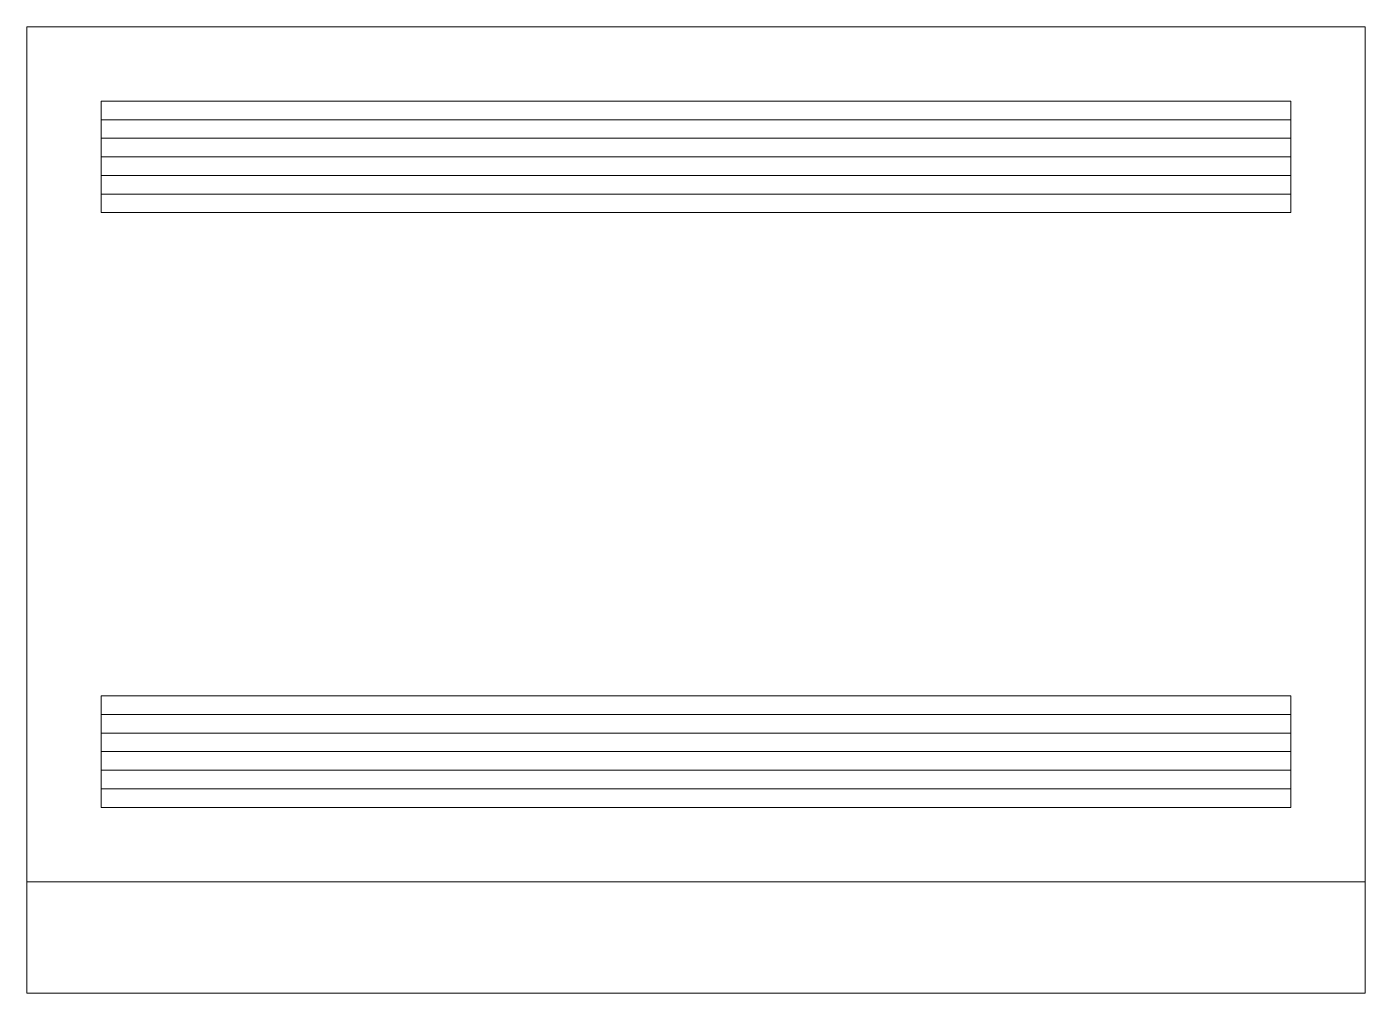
# Model space of a CAD drawing. Header units: inches. Extents: x -3354 to -3, y -8 to 1149.
# Drawn here: x -1860 to -1824, y 474.86 to 500.86 of the extents above; entities that cross this region are included whole.
import ezdxf

# ---------------------------------------------------------------- set-up
doc = ezdxf.new("R2010")
doc.units = ezdxf.units.IN
doc.header["$MEASUREMENT"] = 0
doc.layers.add('M-EQPM', color=50, linetype='Continuous', lineweight=13)

# ---------------------------------------------------------------- blocks, each defined once
blk = doc.blocks.new('Qmark CU935 - 3-6 kW-501837-01 - Lower Parking Level')
at = {"layer": 'M-EQPM', "color": 8}
for p, q in [((2, -10, 8), (34, -10, 8)), ((2, -10, 7.5), (34, -10, 7.5)), ((2, -10, 7), (34, -10, 7)), ((2, -10, 6.5), (34, -10, 6.5)), ((2, -10, 6), (34, -10, 6)), ((2, -10, 5.5), (34, -10, 5.5)), ((2, -10, 5), (2, -10, 8)), ((2, -10, 5), (34, -10, 5)), ((2, -10, 21), (34, -10, 21)), ((2, -10, 21.5), (34, -10, 21.5)), ((2, -10, 22), (34, -10, 22)), ((2, -10, 22.5), (34, -10, 22.5)), ((2, -10, 23), (34, -10, 23)), ((2, -10, 23.5), (34, -10, 23.5)), ((2, -10, 24), (2, -10, 21)), ((2, -10, 24), (34, -10, 24)), ((34, -10, 5), (34, -10, 8)), ((34, -10, 24), (34, -10, 21))]:
    blk.add_line(p, q, dxfattribs=at)
at = {"layer": 'M-EQPM', "color": 181, "transparency": 33554496}
mesh = blk.add_polyface(dxfattribs=at)
corners = [(0, 0, 26), (0, 0), (0, -9), (0, -9, 3), (0, -10, 3), (0, -10, 26)]
mesh.append_faces([[corners[k] for k in face] for face in [(3, 1, 2)]], dxfattribs={"vtx0": -1, "color": 181})
mesh.append_faces([[corners[k] for k in face] for face in [(0, 1, 3, 5)]], dxfattribs={"vtx1": -1, "vtx2": -1, "color": 181})
mesh.append_faces([[corners[k] for k in face] for face in [(3, 4, 5)]], dxfattribs={"vtx2": -1, "color": 181})
mesh = blk.add_polyface(dxfattribs=at)
corners = [(36, 0, 26), (0, 0, 26), (0, -10, 26), (36, -10, 26)]
mesh.append_faces([[corners[k] for k in face] for face in [(0, 1, 2, 3)]], dxfattribs={"color": 181})
mesh = blk.add_polyface(dxfattribs=at)
corners = [(36, -9), (0, -9), (0, 0), (36, 0)]
mesh.append_faces([[corners[k] for k in face] for face in [(0, 1, 2, 3)]], dxfattribs={"color": 181})
mesh = blk.add_polyface(dxfattribs=at)
corners = [(36, 0), (0, 0), (0, 0, 26), (36, 0, 26)]
mesh.append_faces([[corners[k] for k in face] for face in [(0, 1, 2, 3)]], dxfattribs={"color": 181})
mesh = blk.add_polyface(dxfattribs=at)
corners = [(36, 0, 26), (36, -10, 26), (36, -10, 3), (36, -9, 3), (36, -9), (36, 0)]
mesh.append_faces([[corners[k] for k in face] for face in [(5, 3, 4)]], dxfattribs={"vtx0": -1, "color": 181})
mesh.append_faces([[corners[k] for k in face] for face in [(3, 5, 0, 1)]], dxfattribs={"vtx0": -1, "vtx3": -1, "color": 181})
mesh.append_faces([[corners[k] for k in face] for face in [(2, 3, 1)]], dxfattribs={"vtx1": -1, "color": 181})
mesh = blk.add_polyface(dxfattribs=at)
corners = [(36, -10, 3), (0, -10, 3), (0, -9, 3), (36, -9, 3)]
mesh.append_faces([[corners[k] for k in face] for face in [(0, 1, 2, 3)]], dxfattribs={"color": 181})
mesh = blk.add_polyface(dxfattribs=at)
corners = [(36, -9, 3), (0, -9, 3), (0, -9), (36, -9)]
mesh.append_faces([[corners[k] for k in face] for face in [(0, 1, 2, 3)]], dxfattribs={"color": 181})
mesh = blk.add_polyface(dxfattribs=at)
corners = [(36, -10, 26), (0, -10, 26), (0, -10, 3), (36, -10, 3)]
mesh.append_faces([[corners[k] for k in face] for face in [(0, 1, 2, 3)]], dxfattribs={"color": 181})

msp = doc.modelspace()

# ---------------------------------------------------------------- block references
at = {"layer": 'M-EQPM', "color": 8, "extrusion": (0, 1, 0)}
msp.add_blockref('Qmark CU935 - 3-6 kW-501837-01 - Lower Parking Level', (1824, 478.75, 474.863), dxfattribs=at)

doc.saveas('drawing.dxf')
